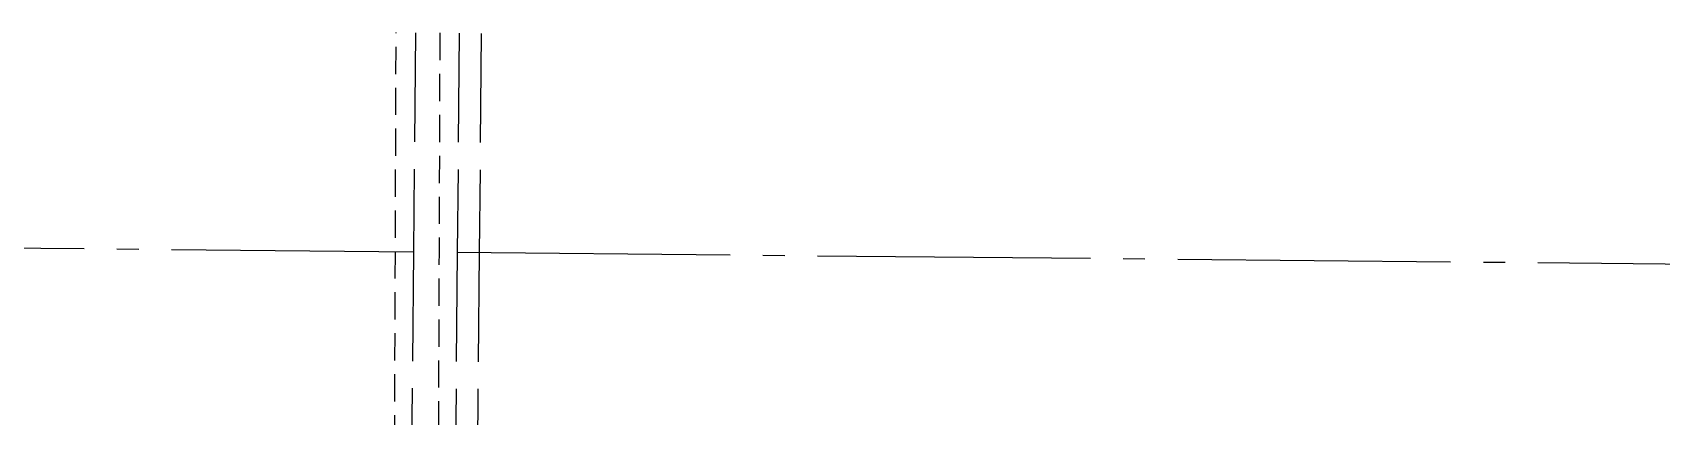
# Model space of a CAD drawing. Extents: x 454192 to 460119, y 6044068 to 6049303.
# Drawn here: x 457368 to 458114, y 6046730 to 6046906 of the extents above; entities that cross this region are included whole.
import ezdxf

# ---------------------------------------------------------------- set-up
doc = ezdxf.new("R2010")
doc.units = 0
doc.header["$LTSCALE"] = 5
for name, pattern in [('foc-ACCESSROAD', [3.75, 2.5, -1.25]), ('foc-QUARTERLINE', [33, 25, -3, 2, -3]), ('foc-UNSURVEYED', [12.5, 10, -2.5])]:
    doc.linetypes.add(name, pattern=pattern)
for name, color, linetype in [('F-AR', 190, 'foc-ACCESSROAD'), ('L-QSEC', 8, 'foc-QUARTERLINE'), ('L-USEC', 7, 'foc-UNSURVEYED')]:
    doc.layers.add(name, color=color, linetype=linetype)

msp = doc.modelspace()

# ---------------------------------------------------------------- linework, layer by layer
at = {"layer": 'F-AR', "flags": 128}
msp.add_lwpolyline([(457554.247, 6046906.178), (457553.895, 6046805.756), (457553.184, 6046602.717), (457553.149, 6046592.958), (457553.09, 6046475.519), (457533.069, 6046475.553), (457533.132, 6046593.099), (457533.166, 6046602.858), (457533.881, 6046805.95), (457534.234, 6046906.377)], dxfattribs=at)
at = {"layer": 'L-QSEC', "flags": 128}
for points in [[(456771.427, 6046813.63), (457542.134, 6046805.868)], [(457562.25, 6046805.678), (458332.844, 6046798.401)]]:
    msp.add_lwpolyline(points, dxfattribs=at)
at = {"layer": 'L-USEC', "flags": 128}
for points in [[(457543.066, 6046906.289), (457542.134, 6046805.868)], [(457563.182, 6046906.089), (457562.25, 6046805.678)], [(457573.24, 6046905.988), (457572.308, 6046805.583)], [(457542.134, 6046805.868), (457538.396, 6046403.515), (457534.659, 6046001.176)], [(457562.25, 6046805.665), (457558.512, 6046403.329), (457554.775, 6046000.99)], [(457572.307, 6046805.564), (457568.57, 6046403.235), (457564.927, 6046010.953)]]:
    msp.add_lwpolyline(points, dxfattribs=at)

doc.saveas('drawing.dxf')
